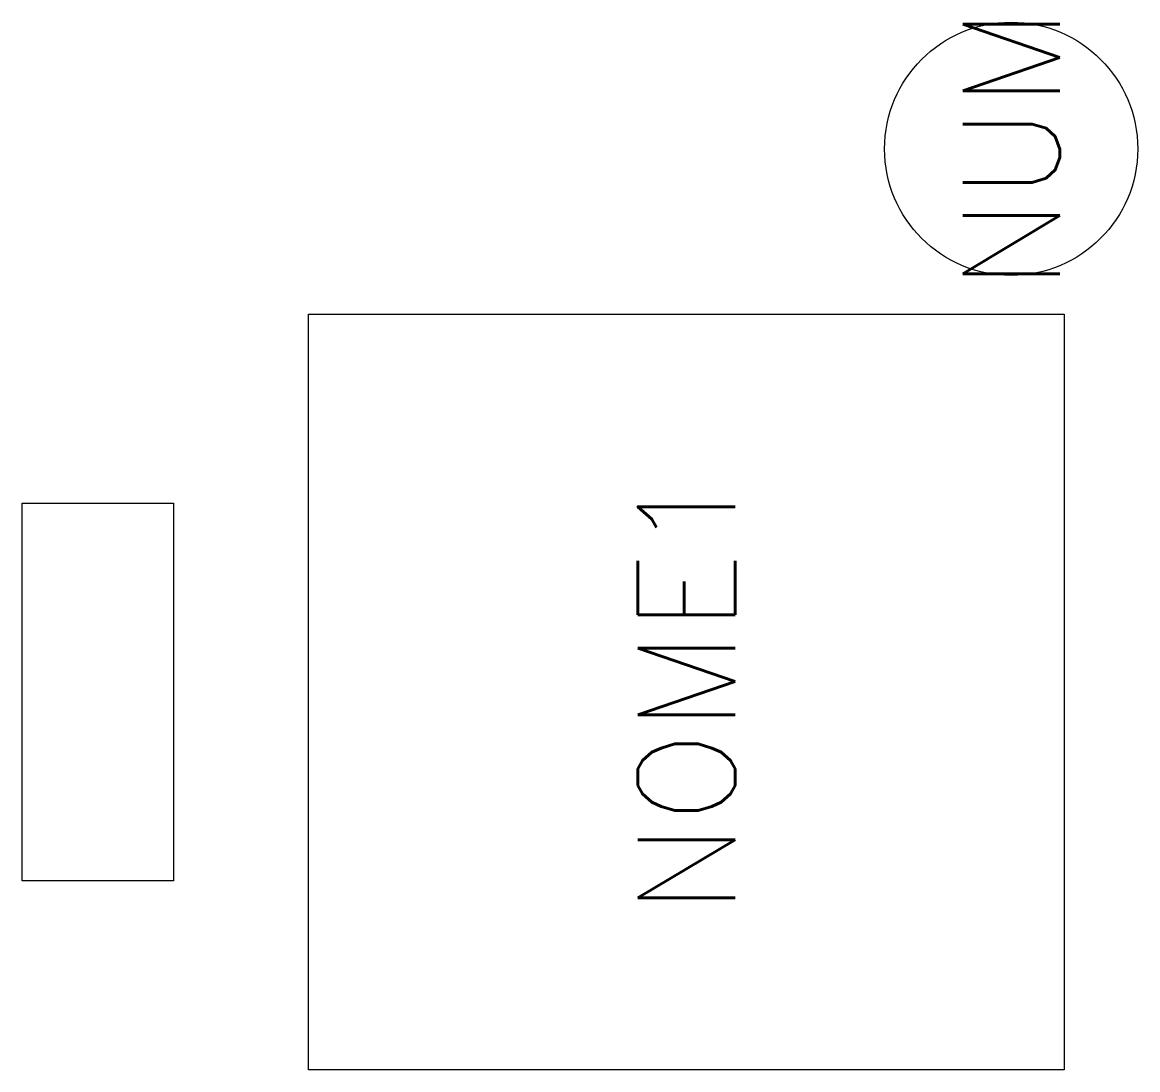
# Model space of a CAD drawing. Header units: millimetres. Extents: x -5.9 to 17.1, y 0 to 21.6.
import ezdxf
from ezdxf.enums import TextEntityAlignment as Align

# ---------------------------------------------------------------- set-up
doc = ezdxf.new("R2010")
doc.units = ezdxf.units.MM
doc.linetypes.add('HIDDEN', pattern=[0.375, 0.25, -0.125])
doc.styles.add('Romans', font='romans.shx')

# ---------------------------------------------------------------- blocks, each defined once
blk = doc.blocks.new('7')
at = {"linetype": 'Continuous'}
blk.add_circle((-0.0023, 0.0021), 0.2606, dxfattribs=at)

msp = doc.modelspace()

# ---------------------------------------------------------------- linework, layer by layer
for points in [[(0, 15.557), (15.557, 15.557), (15.557, 0), (0, 0)], [(-5.896, 11.668), (-2.785, 11.668), (-2.785, 3.889), (-5.896, 3.889)]]:
    msp.add_lwpolyline(points, close=True)

# ---------------------------------------------------------------- block references
at = {"linetype": 'HIDDEN', "ltscale": 2, "xscale": 10, "yscale": 10, "zscale": 10}
msp.add_blockref('7', (14.489, 18.943), dxfattribs=at)

# ---------------------------------------------------------------- texts
at = {"color": 7, "style": 'Romans', "flags": 4}
for tag, text, p in [('NUM', 'NUM', (14.47, 18.96)), ('NOME1', 'NOME1', (7.78, 7.78))]:
    msp.add_attdef(tag, text=text, height=2, rotation=90, dxfattribs=at).set_placement(p, align=Align.MIDDLE_CENTER)

doc.saveas('drawing.dxf')
